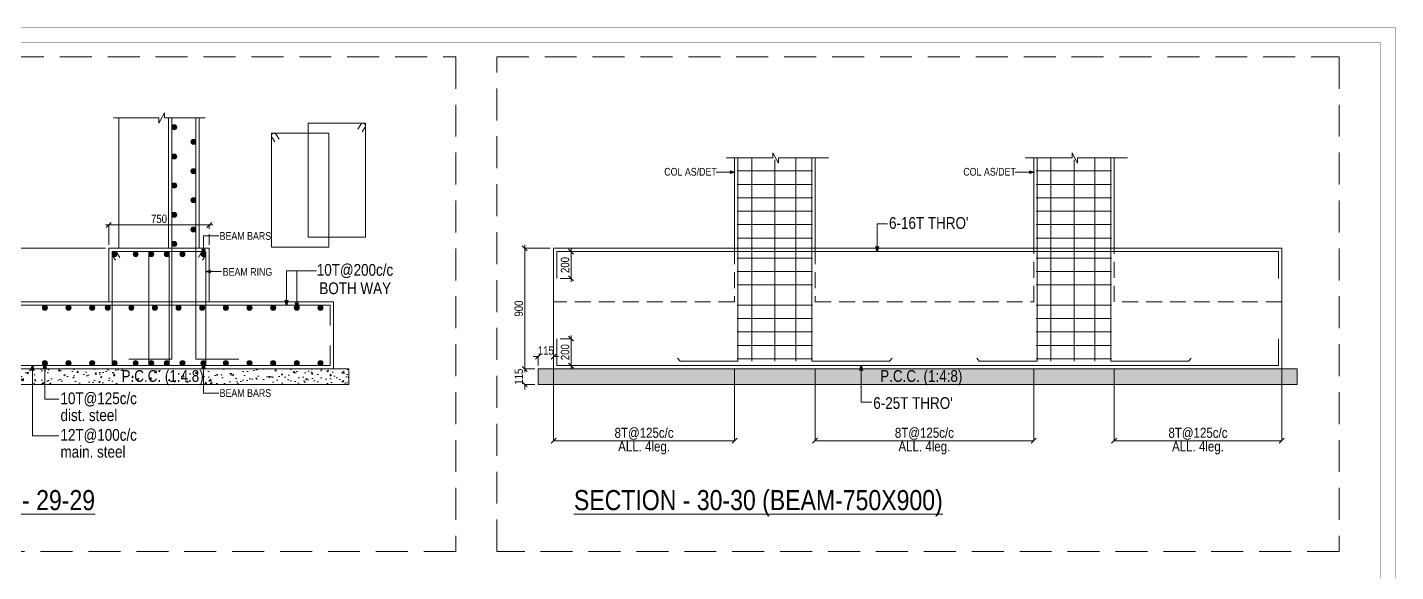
# Model space of a CAD drawing. Header units: millimetres. Extents: x 1112055 to 3390982, y -148532 to 766891.
# Drawn here: x 2482722 to 2523531, y 368105 to 384336 of the extents above; entities that cross this region are included whole.
import ezdxf

# ---------------------------------------------------------------- set-up
doc = ezdxf.new("R2010")
doc.units = ezdxf.units.MM
doc.header["$PDMODE"] = 35
doc.header["$PDSIZE"] = -25
doc.linetypes.add('Hidden', pattern=[9.525, 6.35, -3.175])
for name, color, linetype, lineweight in [('B FOOTING', 49, 'Continuous', 20), ('B HATCH', 250, 'Continuous', 0), ('B P.C.C', 251, 'Continuous', 0), ('B STEEL', 34, 'Continuous', 15), ('B STEEL TEXT', 7, 'Continuous', 15), ('B TITLE BLOCK', 250, 'Continuous', 0), ('B-COL NO', 7, 'Continuous', 5), ('B-ST DIM', 250, 'Continuous', 18), ('P STEEL', 7, 'Continuous', 30)]:
    doc.layers.add(name, color=color, linetype=linetype, lineweight=lineweight)
doc.styles.add('ARIAL', font='arial.ttf')
doc.styles.add('Q1', font='g13f12d.shx', dxfattribs={"width": 0.8})
doc.styles.add('SWINC', font='swissc.ttf')
doc.styles.add('SWINS', font='swissc.ttf')
doc.dimstyles.new('BH-STD', dxfattribs={"dimscale": 0, "dimtxt": 230, "dimasz": 125, "dimexe": 0, "dimexo": 100, "dimgap": 50, "dimtad": 1, "dimdec": 0, "dimzin": 1, "dimdsep": 46, "dimtxsty": 'Q1', "dimblk": 'ARCHTICK', "dimcen": 1, "dimdle": 100, "dimclrd": 250, "dimclre": 250, "dimclrt": 256, "dimadec": 0, "dimazin": 0, "dimtfac": 1, "dimtdec": 0, "dimtix": 1, "dimtofl": 0, "dimtmove": 0, "dimatfit": 2, "dimfxl": 1, "dimtolj": 1, "dimtzin": 0, "dimlwd": 9, "dimlwe": 9, "dimarcsym": 0})
doc.dimstyles.new('BHOOMI', dxfattribs={"dimtxt": 230, "dimasz": 150, "dimexe": 10, "dimexo": 0, "dimgap": 25, "dimtad": 1, "dimdec": 0, "dimzin": 0, "dimdsep": 46, "dimtxsty": 'SWINC', "dimblk": 'OBLIQUE', "dimcen": 0.09, "dimclrd": 250, "dimclre": 250, "dimclrt": 256, "dimaunit": 1, "dimadec": 3, "dimazin": 0, "dimtfac": 1, "dimtdec": 0, "dimtofl": 0, "dimtmove": 1, "dimatfit": 3, "dimfxl": 100, "dimtolj": 1, "dimtzin": 0, "dimlwd": 9, "dimlwe": 5, "dimarcsym": 0})
doc.dimstyles.new('DIM 1', dxfattribs={"dimscale": 0, "dimtxt": 230, "dimasz": 150, "dimexe": 0.18, "dimexo": 0.0625, "dimgap": 0.5, "dimtad": 1, "dimdec": 0, "dimzin": 0, "dimdsep": 46, "dimtxsty": 'ARIAL', "dimblk": 'OBLIQUE', "dimcen": 6, "dimse1": 1, "dimse2": 1, "dimclrd": 256, "dimclrt": 256, "dimadec": 0, "dimazin": 2, "dimtfac": 0.75, "dimtdec": 0, "dimtix": 1, "dimtofl": 0, "dimtmove": 1, "dimatfit": 3, "dimldrblk": 'OPEN30', "dimfxl": 0.18, "dimfrac": 1, "dimtolj": 1, "dimtzin": 0, "dimlwd": -1, "dimarcsym": 0})

# ---------------------------------------------------------------- blocks, each defined once
blk = doc.blocks.new('_Oblique')
at = {"color": 0, "linetype": 'ByBlock', "lineweight": -2}
blk.add_line((-0.5, -0.5), (0.5, 0.5), dxfattribs=at)
blk = doc.blocks.new('*D1263')
at = {"layer": 'B-ST DIM', "color": 7, "lineweight": 9, "ltscale": 50, "transparency": 16777216}
for p, q in [((2480349, 376049), (2480349, 377849)), ((2485049, 377749), (2480349, 377749))]:
    blk.add_line(p, q, dxfattribs=at)
at = {"layer": 'B-ST DIM', "color": 7, "linetype": 'Hidden', "lineweight": 9, "ltscale": 50, "transparency": 16777216}
blk.add_line((2481349, 376149), (2480349, 376149), dxfattribs=at)
at = {"layer": 'Defpoints', "color": 0, "ltscale": 50, "transparency": 16777216}
for p in [(2480349, 377749), (2485149, 377749), (2481449, 376149)]:
    blk.add_point(p, dxfattribs=at)
at = {"layer": 'B-ST DIM', "color": 7, "lineweight": 9, "ltscale": 50, "transparency": 16777216, "xscale": 150, "yscale": 150, "zscale": 150}
for p, rotation in [((2480349, 377749), 90), ((2480349, 376149), 270)]:
    blk.add_blockref('_Oblique', p, dxfattribs=dict(at, rotation=rotation))
at = {"layer": 'B-ST DIM', "color": 7, "ltscale": 50, "transparency": 16777216, "insert": (2480171, 376949), "char_height": 250, "attachment_point": 5, "rotation": 90, "style": 'SWINC'}
blk.add_mtext('\\A1;400', dxfattribs=at)
blk = doc.blocks.new('*D1264')
at = {"layer": 'B-ST DIM', "color": 7, "lineweight": 9, "ltscale": 50, "transparency": 16777216}
for p, q in [((2488249, 378446), (2485049, 378446)), ((2485149, 377849), (2485149, 378446))]:
    blk.add_line(p, q, dxfattribs=at)
at = {"layer": 'B-ST DIM', "color": 7, "linetype": 'Hidden', "lineweight": 9, "ltscale": 50, "transparency": 16777216}
blk.add_line((2488149, 377849), (2488149, 378446), dxfattribs=at)
at = {"layer": 'Defpoints', "color": 0, "ltscale": 50, "transparency": 16777216}
for p in [(2485149, 378446), (2485149, 377749), (2488149, 377749)]:
    blk.add_point(p, dxfattribs=at)
at = {"layer": 'B-ST DIM', "color": 7, "lineweight": 9, "ltscale": 50, "transparency": 16777216, "xscale": 150, "yscale": 150, "zscale": 150, "rotation": 180}
blk.add_blockref('_Oblique', (2485149, 378446), dxfattribs=at)
at = {"layer": 'B-ST DIM', "color": 7, "lineweight": 9, "ltscale": 50, "transparency": 16777216, "xscale": 150, "yscale": 150, "zscale": 150}
blk.add_blockref('_Oblique', (2488149, 378446), dxfattribs=at)
at = {"layer": 'B-ST DIM', "color": 7, "ltscale": 50, "transparency": 16777216, "insert": (2486649, 378624), "char_height": 250, "attachment_point": 5, "style": 'SWINC'}
blk.add_mtext('\\A1;750', dxfattribs=at)
blk = doc.blocks.new('_Open30')
at = {"color": 0, "linetype": 'ByBlock', "lineweight": -2}
for p, q in [((-1, 0.27), (0, 0)), ((0, 0), (-1, -0.27)), ((0, 0), (-1, 0))]:
    blk.add_line(p, q, dxfattribs=at)
blk = doc.blocks.new('*D1266')
at = {"layer": 'B-ST DIM', "color": 7, "lineweight": 9, "ltscale": 50, "transparency": 16777216}
for p, q in [((2498616, 375049), (2498938, 375049)), ((2498938, 374149), (2498938, 375149))]:
    blk.add_line(p, q, dxfattribs=at)
at = {"layer": 'B-ST DIM', "color": 7, "linetype": 'Hidden', "lineweight": 9, "ltscale": 50, "transparency": 16777216}
blk.add_line((2498616, 374249), (2498938, 374249), dxfattribs=at)
at = {"layer": 'Defpoints', "color": 0, "ltscale": 50, "transparency": 16777216}
for p in [(2498516, 375049), (2498938, 375049), (2498516, 374249)]:
    blk.add_point(p, dxfattribs=at)
at = {"layer": 'B-ST DIM', "color": 7, "lineweight": 9, "ltscale": 50, "transparency": 16777216, "xscale": 150, "yscale": 150, "zscale": 150}
for p, rotation in [((2498938, 375049), 90), ((2498938, 374249), 270)]:
    blk.add_blockref('_Oblique', p, dxfattribs=dict(at, rotation=rotation))
at = {"layer": 'B-ST DIM', "color": 7, "ltscale": 50, "transparency": 16777216, "insert": (2498760, 374649), "char_height": 250, "attachment_point": 5, "rotation": 90, "style": 'SWINC'}
blk.add_mtext('\\A1;200', dxfattribs=at)
blk = doc.blocks.new('*D1267')
at = {"layer": 'B-ST DIM', "color": 7, "linetype": 'Hidden', "lineweight": 9, "ltscale": 50, "transparency": 16777216}
blk.add_line((2498616, 377649), (2498938, 377649), dxfattribs=at)
at = {"layer": 'B-ST DIM', "color": 7, "lineweight": 9, "ltscale": 50, "transparency": 16777216}
for p, q in [((2498938, 377749), (2498938, 376749)), ((2498616, 376849), (2498938, 376849))]:
    blk.add_line(p, q, dxfattribs=at)
at = {"layer": 'Defpoints', "color": 0, "ltscale": 50, "transparency": 16777216}
for p in [(2498516, 377649), (2498516, 376849), (2498938, 376849)]:
    blk.add_point(p, dxfattribs=at)
at = {"layer": 'B-ST DIM', "color": 7, "lineweight": 9, "ltscale": 50, "transparency": 16777216, "xscale": 150, "yscale": 150, "zscale": 150}
for p, rotation in [((2498938, 377649), 90), ((2498938, 376849), 270)]:
    blk.add_blockref('_Oblique', p, dxfattribs=dict(at, rotation=rotation))
at = {"layer": 'B-ST DIM', "color": 7, "ltscale": 50, "transparency": 16777216, "insert": (2498760, 377249), "char_height": 250, "attachment_point": 5, "rotation": 90, "style": 'SWINC'}
blk.add_mtext('\\A1;200', dxfattribs=at)
blk = doc.blocks.new('*D1268')
at = {"layer": 'B-ST DIM', "color": 7, "lineweight": 9, "ltscale": 50, "transparency": 16777216}
for p, q in [((2497558, 374049), (2497558, 377849)), ((2498316, 377749), (2497558, 377749))]:
    blk.add_line(p, q, dxfattribs=at)
at = {"layer": 'B-ST DIM', "color": 7, "linetype": 'Hidden', "lineweight": 9, "ltscale": 50, "transparency": 16777216}
blk.add_line((2497856, 374149), (2497558, 374149), dxfattribs=at)
at = {"layer": 'Defpoints', "color": 0, "ltscale": 50, "transparency": 16777216}
for p in [(2497558, 377749), (2498416, 377749), (2497956, 374149)]:
    blk.add_point(p, dxfattribs=at)
at = {"layer": 'B-ST DIM', "color": 7, "lineweight": 9, "ltscale": 50, "transparency": 16777216, "xscale": 150, "yscale": 150, "zscale": 150}
for p, rotation in [((2497558, 377749), 90), ((2497558, 374149), 270)]:
    blk.add_blockref('_Oblique', p, dxfattribs=dict(at, rotation=rotation))
at = {"layer": 'B-ST DIM', "color": 7, "ltscale": 50, "transparency": 16777216, "insert": (2497380, 375949), "char_height": 250, "attachment_point": 5, "rotation": 90, "style": 'SWINC'}
blk.add_mtext('\\A1;900', dxfattribs=at)
blk = doc.blocks.new('*D1269')
at = {"layer": 'B-ST DIM', "color": 7, "lineweight": 9, "ltscale": 50, "transparency": 16777216}
for p, q in [((2497558, 374149), (2497558, 374299)), ((2497856, 373689), (2497558, 373689)), ((2497558, 373689), (2497558, 373539))]:
    blk.add_line(p, q, dxfattribs=at)
at = {"layer": 'B-ST DIM', "color": 7, "linetype": 'Hidden', "lineweight": 9, "ltscale": 50, "transparency": 16777216}
blk.add_line((2497856, 374149), (2497558, 374149), dxfattribs=at)
at = {"layer": 'Defpoints', "color": 0, "ltscale": 50, "transparency": 16777216}
for p in [(2497956, 374149), (2497558, 373689), (2497956, 373689)]:
    blk.add_point(p, dxfattribs=at)
at = {"layer": 'B-ST DIM', "color": 7, "lineweight": 9, "ltscale": 50, "transparency": 16777216, "xscale": 150, "yscale": 150, "zscale": 150}
for p, rotation in [((2497558, 374149), 270), ((2497558, 373689), 90)]:
    blk.add_blockref('_Oblique', p, dxfattribs=dict(at, rotation=rotation))
at = {"layer": 'B-ST DIM', "color": 7, "ltscale": 50, "transparency": 16777216, "insert": (2497380, 373919), "char_height": 250, "attachment_point": 5, "rotation": 90, "style": 'SWINC'}
blk.add_mtext('\\A1;115', dxfattribs=at)
blk = doc.blocks.new('*D1270')
at = {"layer": 'B-ST DIM', "color": 7, "lineweight": 9, "ltscale": 50, "transparency": 16777216}
for p, q in [((2497956, 374519), (2497806, 374519)), ((2498416, 374249), (2498416, 374519)), ((2498416, 374519), (2498566, 374519))]:
    blk.add_line(p, q, dxfattribs=at)
at = {"layer": 'B-ST DIM', "color": 7, "linetype": 'Hidden', "lineweight": 9, "ltscale": 50, "transparency": 16777216}
blk.add_line((2497956, 374249), (2497956, 374519), dxfattribs=at)
at = {"layer": 'Defpoints', "color": 0, "ltscale": 50, "transparency": 16777216}
for p in [(2498416, 374519), (2497956, 374149), (2498416, 374149)]:
    blk.add_point(p, dxfattribs=at)
at = {"layer": 'B-ST DIM', "color": 7, "lineweight": 9, "ltscale": 50, "transparency": 16777216, "xscale": 150, "yscale": 150, "zscale": 150}
blk.add_blockref('_Oblique', (2497956, 374519), dxfattribs=at)
at = {"layer": 'B-ST DIM', "color": 7, "lineweight": 9, "ltscale": 50, "transparency": 16777216, "xscale": 150, "yscale": 150, "zscale": 150, "rotation": 180}
blk.add_blockref('_Oblique', (2498416, 374519), dxfattribs=at)
at = {"layer": 'B-ST DIM', "color": 7, "ltscale": 50, "transparency": 16777216, "insert": (2498186, 374697), "char_height": 250, "attachment_point": 5, "style": 'SWINC'}
blk.add_mtext('\\A1;115', dxfattribs=at)
blk = doc.blocks.new('*D2331')
at = {"layer": 'B-ST DIM', "color": 250, "lineweight": 5, "ltscale": 50, "transparency": 16777216}
for p, q in [((2498416, 374149), (2498416, 371999)), ((2503816, 374149), (2503816, 371999))]:
    blk.add_line(p, q, dxfattribs=at)
at = {"layer": 'B-ST DIM', "color": 250, "lineweight": 9, "ltscale": 50, "transparency": 16777216}
blk.add_line((2498416, 372009), (2503816, 372009), dxfattribs=at)
at = {"layer": 'Defpoints', "color": 0, "ltscale": 50, "transparency": 16777216}
for p in [(2498416, 374149), (2503816, 374149), (2503816, 372009)]:
    blk.add_point(p, dxfattribs=at)
at = {"layer": 'B-ST DIM', "color": 250, "lineweight": 9, "ltscale": 50, "transparency": 16777216, "xscale": 150, "yscale": 150, "zscale": 150, "rotation": 180}
blk.add_blockref('_Oblique', (2498416, 372009), dxfattribs=at)
at = {"layer": 'B-ST DIM', "color": 250, "lineweight": 9, "ltscale": 50, "transparency": 16777216, "xscale": 150, "yscale": 150, "zscale": 150}
blk.add_blockref('_Oblique', (2503816, 372009), dxfattribs=at)
at = {"layer": 'B-ST DIM', "color": 7, "ltscale": 50, "transparency": 16777216, "char_height": 300, "attachment_point": 5, "style": 'SWINC'}
for s, insert in [('\\A1;8T@125c/c', (2501116, 372216)), ('\\A1;ALL. 4leg.', (2501116, 371795))]:
    blk.add_mtext(s, dxfattribs=dict(at, insert=insert))
blk = doc.blocks.new('*D2332')
at = {"layer": 'B-ST DIM', "color": 250, "lineweight": 5, "ltscale": 50, "transparency": 16777216}
for p, q in [((2506216, 374149), (2506216, 371999)), ((2512736, 374149), (2512736, 371999))]:
    blk.add_line(p, q, dxfattribs=at)
at = {"layer": 'B-ST DIM', "color": 250, "lineweight": 9, "ltscale": 50, "transparency": 16777216}
blk.add_line((2512736, 372009), (2506216, 372009), dxfattribs=at)
at = {"layer": 'Defpoints', "color": 0, "ltscale": 50, "transparency": 16777216}
for p in [(2506216, 374149), (2512736, 374149), (2506216, 372009)]:
    blk.add_point(p, dxfattribs=at)
at = {"layer": 'B-ST DIM', "color": 250, "lineweight": 9, "ltscale": 50, "transparency": 16777216, "xscale": 150, "yscale": 150, "zscale": 150, "rotation": 180}
blk.add_blockref('_Oblique', (2506216, 372009), dxfattribs=at)
at = {"layer": 'B-ST DIM', "color": 250, "lineweight": 9, "ltscale": 50, "transparency": 16777216, "xscale": 150, "yscale": 150, "zscale": 150}
blk.add_blockref('_Oblique', (2512736, 372009), dxfattribs=at)
at = {"layer": 'B-ST DIM', "color": 7, "ltscale": 50, "transparency": 16777216, "char_height": 300, "attachment_point": 5, "style": 'SWINC'}
for s, insert in [('\\A1;8T@125c/c', (2509476, 372216)), ('\\A1;ALL. 4leg.', (2509476, 371795))]:
    blk.add_mtext(s, dxfattribs=dict(at, insert=insert))
blk = doc.blocks.new('*D2333')
at = {"layer": 'B-ST DIM', "color": 250, "lineweight": 5, "ltscale": 50, "transparency": 16777216}
for p, q in [((2515136, 374149), (2515136, 371999)), ((2520136, 374149), (2520136, 371999))]:
    blk.add_line(p, q, dxfattribs=at)
at = {"layer": 'B-ST DIM', "color": 250, "lineweight": 9, "ltscale": 50, "transparency": 16777216}
blk.add_line((2515136, 372009), (2520136, 372009), dxfattribs=at)
at = {"layer": 'Defpoints', "color": 0, "ltscale": 50, "transparency": 16777216}
for p in [(2515136, 374149), (2520136, 374149), (2520136, 372009)]:
    blk.add_point(p, dxfattribs=at)
at = {"layer": 'B-ST DIM', "color": 250, "lineweight": 9, "ltscale": 50, "transparency": 16777216, "xscale": 150, "yscale": 150, "zscale": 150, "rotation": 180}
blk.add_blockref('_Oblique', (2515136, 372009), dxfattribs=at)
at = {"layer": 'B-ST DIM', "color": 250, "lineweight": 9, "ltscale": 50, "transparency": 16777216, "xscale": 150, "yscale": 150, "zscale": 150}
blk.add_blockref('_Oblique', (2520136, 372009), dxfattribs=at)
at = {"layer": 'B-ST DIM', "color": 7, "ltscale": 50, "transparency": 16777216, "char_height": 300, "attachment_point": 5, "style": 'SWINC'}
for s, insert in [('\\A1;8T@125c/c', (2517636, 372216)), ('\\A1;ALL. 4leg.', (2517636, 371795))]:
    blk.add_mtext(s, dxfattribs=dict(at, insert=insert))

msp = doc.modelspace()

# ---------------------------------------------------------------- hatches: boundary and pattern name
at = {"layer": 'B HATCH', "lineweight": 0}
h = msp.add_hatch(dxfattribs=at)
h.set_pattern_fill('AR-CONC', color=250, scale=3, style=0)
h.set_pattern_definition([(50, (911518, -145897.6), (546.55401, -47.81726), [57.15, -628.65]), (355, (911518, -145897.6), (-105.73026, 573.17054), [45.72, -502.92175]), (100.451445, (911563.56, -145901.6), (440.82374, 525.35326), [48.57003, -534.27073]), (46.1842, (911518, -145745.2), (813.23712, -126.12698), [85.725, -942.975]), (96.63556, (911585.8, -145755.7), (712.2124, 742.27837), [72.85507, -801.40682]), (351.18415, (911518, -145745.2), (712.2124, 742.27837), [68.5799, -754.3792]), (21, (911594.2, -145783.3), (454.84317, -306.7956), [57.15, -628.65]), (326, (911594.2, -145783.3), (185.40609, 552.5639), [45.72, -502.92]), (71.451445, (911632.1, -145808.9), (640.24926, 245.7683), [48.57003, -534.26981]), (37.5, (911518.01, -145897.62), (9.26581, 253.665117), [0, -496.824, 0, -510.54, 0, -504.825]), (7.5, (911518.01, -145897.62), (200.458988, 300.541724), [0, -291.084, 0, -485.394, 0, -192.405]), (327.5, (911348.09, -145897.62), (406.771786, -17.186232), [0, -190.5, 0, -594.36, 0, -788.67]), (317.5, (911271.9, -145897.6), (444.387544, 76.27947), [0, -247.65, 0, -394.716, 0, -560.07])])
h.paths.add_polyline_path([(2480989, 374148.7), (2480989, 373688.7), (2492309, 373688.7), (2492309, 374148.7)])
h = msp.add_hatch(dxfattribs=at)
h.set_pattern_fill('AR-CONC', color=250, scale=3, style=0)
h.set_pattern_definition([(50, (934144.95, -145897.6), (546.55401, -47.81726), [57.15, -628.65]), (355, (934144.95, -145897.6), (-105.73026, 573.17054), [45.72, -502.92175]), (100.451445, (934190.5, -145901.6), (440.82374, 525.35326), [48.57003, -534.27073]), (46.1842, (934144.95, -145745.2), (813.23712, -126.12698), [85.725, -942.975]), (96.63556, (934212.7, -145755.7), (712.2124, 742.27837), [72.85507, -801.40682]), (351.18415, (934144.95, -145745.2), (712.2124, 742.27837), [68.5799, -754.3792]), (21, (934221.15, -145783.3), (454.84317, -306.7956), [57.15, -628.65]), (326, (934221.15, -145783.3), (185.40609, 552.5639), [45.72, -502.92]), (71.451445, (934259.06, -145808.9), (640.24926, 245.7683), [48.57003, -534.26981]), (37.5, (934144.95, -145897.62), (9.26581, 253.665117), [0, -496.824, 0, -510.54, 0, -504.825]), (7.5, (934144.95, -145897.62), (200.458988, 300.541724), [0, -291.084, 0, -485.394, 0, -192.405]), (327.5, (933975.03, -145897.62), (406.771786, -17.186232), [0, -190.5, 0, -594.36, 0, -788.67]), (317.5, (933898.83, -145897.6), (444.387544, 76.27947), [0, -247.65, 0, -394.716, 0, -560.07])])
h.paths.add_polyline_path([(2497955.9, 374148.7), (2497955.9, 373688.7), (2520595.9, 373688.7), (2520595.9, 374148.7)])
at = {"layer": 'B STEEL'}
h = msp.add_hatch(color=256, dxfattribs=at)
h.dxf.hatch_style = 1
edge = h.paths.add_edge_path()
edge.add_arc((2487103.9, 381356.1), 75, 0, 360)
h = msp.add_hatch(color=256, dxfattribs=at)
h.dxf.hatch_style = 1
edge = h.paths.add_edge_path()
edge.add_arc((2487673.9, 380921.1), 75, 0, 360)
h = msp.add_hatch(color=256, dxfattribs=at)
h.dxf.hatch_style = 1
edge = h.paths.add_edge_path()
edge.add_arc((2487103.9, 380486.1), 75, 0, 360)
h = msp.add_hatch(color=256, dxfattribs=at)
h.dxf.hatch_style = 1
edge = h.paths.add_edge_path()
edge.add_arc((2487673.9, 380051.1), 75, 0, 360)
h = msp.add_hatch(color=256, dxfattribs=at)
h.dxf.hatch_style = 1
edge = h.paths.add_edge_path()
edge.add_arc((2487103.9, 379616.1), 75, 0, 360)
h = msp.add_hatch(color=256, dxfattribs=at)
h.dxf.hatch_style = 1
edge = h.paths.add_edge_path()
edge.add_arc((2487673.9, 379181.1), 75, 0, 360)
h = msp.add_hatch(color=256, dxfattribs=at)
h.dxf.hatch_style = 1
edge = h.paths.add_edge_path()
edge.add_arc((2487103.9, 378746.1), 75, 0, 360)
h = msp.add_hatch(color=256, dxfattribs=at)
h.dxf.hatch_style = 1
edge = h.paths.add_edge_path()
edge.add_arc((2487673.9, 378311.1), 75, 0, 360)
h = msp.add_hatch(color=256, dxfattribs=at)
h.dxf.hatch_style = 1
edge = h.paths.add_edge_path()
edge.add_arc((2487103.9, 377876.1), 75, 0, 360)
h = msp.add_hatch(color=256, dxfattribs=at)
h.dxf.hatch_style = 1
edge = h.paths.add_edge_path()
edge.add_arc((2485324, 377573.7), 75, 0, 360)
h = msp.add_hatch(color=256, dxfattribs=at)
h.dxf.hatch_style = 1
edge = h.paths.add_edge_path()
edge.add_arc((2485952.5, 377573.7), 75, 0, 360)
h = msp.add_hatch(color=256, dxfattribs=at)
h.dxf.hatch_style = 1
edge = h.paths.add_edge_path()
edge.add_arc((2486416.8, 377573.7), 75, 0, 360)
h = msp.add_hatch(color=256, dxfattribs=at)
h.dxf.hatch_style = 1
edge = h.paths.add_edge_path()
edge.add_arc((2486881.1, 377573.7), 75, 0, 360)
h = msp.add_hatch(color=256, dxfattribs=at)
h.dxf.hatch_style = 1
edge = h.paths.add_edge_path()
edge.add_arc((2487345.4, 377573.7), 75, 0, 360)
h = msp.add_hatch(color=256, dxfattribs=at)
h.dxf.hatch_style = 1
edge = h.paths.add_edge_path()
edge.add_arc((2487974, 377573.7), 75, 0, 360)
h = msp.add_hatch(color=256, dxfattribs=at)
h.dxf.hatch_style = 1
edge = h.paths.add_edge_path()
edge.add_arc((2483244.4, 375973.7), 75, 0, 360)
h = msp.add_hatch(color=256, dxfattribs=at)
h.dxf.hatch_style = 1
edge = h.paths.add_edge_path()
edge.add_arc((2483949.5, 375973.7), 75, 0, 360)
h = msp.add_hatch(color=256, dxfattribs=at)
h.dxf.hatch_style = 1
edge = h.paths.add_edge_path()
edge.add_arc((2484654.6, 375973.7), 75, 0, 360)
h = msp.add_hatch(color=256, dxfattribs=at)
h.dxf.hatch_style = 1
edge = h.paths.add_edge_path()
edge.add_arc((2485117.9, 375973.7), 75, 0, 360)
h = msp.add_hatch(color=256, dxfattribs=at)
h.dxf.hatch_style = 1
edge = h.paths.add_edge_path()
edge.add_arc((2485823, 375973.7), 75, 0, 360)
h = msp.add_hatch(color=256, dxfattribs=at)
h.dxf.hatch_style = 1
edge = h.paths.add_edge_path()
edge.add_arc((2486528.1, 375973.7), 75, 0, 360)
h = msp.add_hatch(color=256, dxfattribs=at)
h.dxf.hatch_style = 1
edge = h.paths.add_edge_path()
edge.add_arc((2487233.2, 375973.7), 75, 0, 360)
h = msp.add_hatch(color=256, dxfattribs=at)
h.dxf.hatch_style = 1
edge = h.paths.add_edge_path()
edge.add_arc((2487938.3, 375973.7), 75, 0, 360)
h = msp.add_hatch(color=256, dxfattribs=at)
h.dxf.hatch_style = 1
edge = h.paths.add_edge_path()
edge.add_arc((2488643.4, 375973.7), 75, 0, 360)
h = msp.add_hatch(color=256, dxfattribs=at)
h.dxf.hatch_style = 1
edge = h.paths.add_edge_path()
edge.add_arc((2489348.5, 375973.7), 75, 0, 360)
h = msp.add_hatch(color=256, dxfattribs=at)
h.dxf.hatch_style = 1
edge = h.paths.add_edge_path()
edge.add_arc((2490053.6, 375973.7), 75, 0, 360)
h = msp.add_hatch(color=256, dxfattribs=at)
h.dxf.hatch_style = 1
edge = h.paths.add_edge_path()
edge.add_arc((2490758.7, 375973.7), 75, 0, 360)
h = msp.add_hatch(color=256, dxfattribs=at)
h.dxf.hatch_style = 1
edge = h.paths.add_edge_path()
edge.add_arc((2491463.8, 375973.7), 75, 0, 360)
h = msp.add_hatch(color=256, dxfattribs=at)
h.dxf.hatch_style = 1
edge = h.paths.add_edge_path()
edge.add_arc((2483244.4, 374323.7), 75, 0, 360)
h = msp.add_hatch(color=256, dxfattribs=at)
h.dxf.hatch_style = 1
edge = h.paths.add_edge_path()
edge.add_arc((2483949.5, 374323.7), 75, 0, 360)
h = msp.add_hatch(color=256, dxfattribs=at)
h.dxf.hatch_style = 1
edge = h.paths.add_edge_path()
edge.add_arc((2484654.6, 374323.7), 75, 0, 360)
h = msp.add_hatch(color=256, dxfattribs=at)
h.dxf.hatch_style = 1
edge = h.paths.add_edge_path()
edge.add_arc((2485324, 374323.7), 75, 0, 360)
h = msp.add_hatch(color=256, dxfattribs=at)
h.dxf.hatch_style = 1
edge = h.paths.add_edge_path()
edge.add_arc((2485952.5, 374323.7), 75, 0, 360)
h = msp.add_hatch(color=256, dxfattribs=at)
h.dxf.hatch_style = 1
edge = h.paths.add_edge_path()
edge.add_arc((2486416.8, 374323.7), 75, 0, 360)
h = msp.add_hatch(color=256, dxfattribs=at)
h.dxf.hatch_style = 1
edge = h.paths.add_edge_path()
edge.add_arc((2486881.1, 374323.7), 75, 0, 360)
h = msp.add_hatch(color=256, dxfattribs=at)
h.dxf.hatch_style = 1
edge = h.paths.add_edge_path()
edge.add_arc((2487345.4, 374323.7), 75, 0, 360)
h = msp.add_hatch(color=256, dxfattribs=at)
h.dxf.hatch_style = 1
edge = h.paths.add_edge_path()
edge.add_arc((2487974, 374323.7), 75, 0, 360)
h = msp.add_hatch(color=256, dxfattribs=at)
h.dxf.hatch_style = 1
edge = h.paths.add_edge_path()
edge.add_arc((2488643.4, 374323.7), 75, 0, 360)
h = msp.add_hatch(color=256, dxfattribs=at)
h.dxf.hatch_style = 1
edge = h.paths.add_edge_path()
edge.add_arc((2489348.5, 374323.7), 75, 0, 360)
h = msp.add_hatch(color=256, dxfattribs=at)
h.dxf.hatch_style = 1
edge = h.paths.add_edge_path()
edge.add_arc((2490053.6, 374323.7), 75, 0, 360)
h = msp.add_hatch(color=256, dxfattribs=at)
h.dxf.hatch_style = 1
edge = h.paths.add_edge_path()
edge.add_arc((2490758.7, 374323.7), 75, 0, 360)
h = msp.add_hatch(color=256, dxfattribs=at)
h.dxf.hatch_style = 1
edge = h.paths.add_edge_path()
edge.add_arc((2491463.8, 374323.7), 75, 0, 360)

# ---------------------------------------------------------------- linework, layer by layer
at = {"layer": 'B FOOTING', "color": 1, "lineweight": 13, "ltscale": 10}
for p, q in [((2485449, 377748.7), (2485449, 381640.7)), ((2486928.9, 377748.7), (2486928.9, 381640.7)), ((2487848.9, 377748.7), (2487848.9, 381640.7)), ((2503815.9, 377748.7), (2503815.9, 380440.7)), ((2506215.9, 377748.7), (2506215.9, 380440.7)), ((2512735.9, 377748.7), (2512735.9, 380440.7)), ((2515135.9, 377748.7), (2515135.9, 380440.7))]:
    msp.add_line(p, q, dxfattribs=at)
at = {"layer": 'B FOOTING'}
for p, q in [((2485149, 376148.7), (2485149, 377748.7)), ((2485149, 377748.7), (2488149, 377748.7)), ((2488149, 376148.7), (2488149, 377748.7)), ((2498415.9, 374148.7), (2498415.9, 377748.7)), ((2498415.9, 377748.7), (2520135.9, 377748.7)), ((2520135.9, 374148.7), (2520135.9, 377748.7)), ((2491849, 376148.7), (2481449, 376148.7)), ((2491849, 374148.7), (2491849, 376148.7))]:
    msp.add_line(p, q, dxfattribs=at)
at = {"layer": 'B FOOTING', "color": 1, "lineweight": 13, "ltscale": 10}
for points in [[(2485291.5, 381640.7), (2486642.6, 381640.7), (2486642.6, 381482.2), (2486807.8, 381791.6), (2486807.8, 381640.7), (2488026.2, 381640.7)], [(2506613.3, 380440.7), (2505125.6, 380440.7), (2505125.6, 380282.2), (2504960.3, 380591.6), (2504960.3, 380440.7), (2503566.3, 380440.7)], [(2515533.3, 380440.7), (2514045.6, 380440.7), (2514045.6, 380282.2), (2513880.3, 380591.6), (2513880.3, 380440.7), (2512486.3, 380440.7)]]:
    msp.add_lwpolyline(points, dxfattribs=at)
at = {"layer": 'B FOOTING'}
for points in [[(2480989, 374148.7), (2492309, 374148.7), (2492309, 373688.7), (2480989, 373688.7)], [(2497955.9, 374148.7), (2520595.9, 374148.7), (2520595.9, 373688.7), (2497955.9, 373688.7)]]:
    msp.add_lwpolyline(points, close=True, dxfattribs=at)
at = {"layer": 'B P.C.C', "color": 250, "linetype": 'Hidden', "lineweight": 0, "ltscale": 150}
for points in [[(2477976.3, 383458.8), (2495499.2, 383458.8), (2495499.2, 368703.8), (2477976.3, 368703.8)], [(2496723, 383458.8), (2521843.5, 383458.8), (2521843.5, 368703.8), (2496723, 368703.8)]]:
    msp.add_lwpolyline(points, close=True, dxfattribs=at)
at = {"layer": 'B P.C.C', "color": 250, "linetype": 'Hidden', "lineweight": 0, "ltscale": 75}
for points in [[(2503815.9, 377748.7), (2503815.9, 376148.7), (2498415.9, 376148.7)], [(2506215.9, 377748.7), (2506215.9, 376148.7), (2512735.9, 376148.7), (2512735.9, 377748.7)], [(2520135.9, 376148.7), (2515140.8, 376148.7), (2515140.8, 377748.7)]]:
    msp.add_lwpolyline(points, dxfattribs=at)
at = {"layer": 'B STEEL'}
for points in [[(2485748.9, 374441.1), (2487028.9, 374441.1), (2487028.9, 381640.7)], [(2487748.9, 381640.7), (2487748.9, 374441.1), (2489028.9, 374441.1)], [(2520035.9, 376848.7), (2520035.9, 377648.7), (2498515.9, 377648.7), (2498515.9, 376848.7)], [(2481549, 375448.7), (2481549, 376048.7), (2491749, 376048.7), (2491749, 375448.7)], [(2520035.9, 375048.7), (2520035.9, 374248.7), (2498515.9, 374248.7), (2498515.9, 375048.7)], [(2481549, 374848.7), (2481549, 374248.7), (2491749, 374248.7), (2491749, 374848.7)]]:
    msp.add_lwpolyline(points, dxfattribs=at)
for points in [[(2490003.5, 381178.7), (2491710.6, 381178.7), (2491710.6, 377778.7), (2490003.5, 377778.7)], [(2492803.5, 381478.7), (2491096.3, 381478.7), (2491096.3, 378078.7), (2492803.5, 378078.7)], [(2485249, 377648.7), (2486956.1, 377648.7), (2486956.1, 374248.7), (2485249, 374248.7)], [(2488049, 377648.7), (2486341.8, 377648.7), (2486341.8, 374248.7), (2488049, 374248.7)]]:
    msp.add_lwpolyline(points, close=True, dxfattribs=at)
at = {"layer": 'B STEEL', "color": 34, "lineweight": 9, "ltscale": 0.5}
for points in [[(2490102.2, 380922.1), (2490014.6, 381064.4, -1), (2490142.3, 381143), (2490229.9, 381000.7)], [(2492704.7, 381222.1), (2492792.3, 381364.4, 1), (2492664.6, 381443), (2492577, 381300.7)], [(2485347.7, 377392.1), (2485260.1, 377534.4, -1), (2485387.8, 377613), (2485475.4, 377470.7)], [(2487950.2, 377392.1), (2488037.8, 377534.4, 1), (2487910.1, 377613), (2487822.5, 377470.7)]]:
    msp.add_lwpolyline(points, format="xyb", dxfattribs=at)
at = {"layer": 'B STEEL'}
for centre in [(2487103.9, 381356.1), (2487673.9, 380921.1), (2487103.9, 380486.1), (2487673.9, 380051.1), (2487103.9, 379616.1), (2487673.9, 379181.1), (2487103.9, 378746.1), (2487673.9, 378311.1), (2487103.9, 377876.1), (2485324, 377573.7), (2485952.5, 377573.7), (2486416.8, 377573.7), (2486881.1, 377573.7), (2487345.4, 377573.7), (2487974, 377573.7), (2483244.4, 375973.7), (2483949.5, 375973.7), (2484654.6, 375973.7), (2485117.9, 375973.7), (2485823, 375973.7), (2486528.1, 375973.7), (2487233.2, 375973.7), (2487938.3, 375973.7), (2488643.4, 375973.7), (2489348.5, 375973.7), (2490053.6, 375973.7), (2490758.7, 375973.7), (2491463.8, 375973.7), (2483244.4, 374323.7), (2483949.5, 374323.7), (2484654.6, 374323.7), (2485324, 374323.7), (2485952.5, 374323.7), (2486416.8, 374323.7), (2486881.1, 374323.7), (2487345.4, 374323.7), (2487974, 374323.7), (2488643.4, 374323.7), (2489348.5, 374323.7), (2490053.6, 374323.7), (2490758.7, 374323.7), (2491463.8, 374323.7)]:
    msp.add_circle(centre, 75, dxfattribs=at)
at = {"layer": 'B TITLE BLOCK', "color": 1, "const_width": 10.1}
msp.add_lwpolyline([(2383811.2, 384330.6), (2383811.2, 291134.9), (2523525.9, 291134.9), (2523525.9, 384330.6)], close=True, dxfattribs=at)
at = {"layer": 'B TITLE BLOCK', "color": 250, "lineweight": 0, "const_width": 10.1}
msp.add_lwpolyline([(2384259.6, 383882.2), (2384259.6, 291583.3), (2523077.4, 291583.3), (2523077.4, 383882.2)], close=True, dxfattribs=at)
at = {"layer": 'P STEEL', "color": 250, "lineweight": 0}
for p, q in [((2504331.1, 380440.7), (2504331.1, 374385.4)), ((2505018.3, 380383.5), (2505018.3, 374385.4)), ((2505644.3, 380440.7), (2505644.3, 374385.4)), ((2513251.1, 380440.7), (2513251.1, 374385.4)), ((2513938.3, 380383.5), (2513938.3, 374385.4)), ((2514564.3, 380440.7), (2514564.3, 374385.4)), ((2503890.9, 380053.1), (2506140.9, 380053.1)), ((2512810.9, 380053.1), (2515060.9, 380053.1)), ((2503890.9, 379653.1), (2506140.9, 379653.1)), ((2512810.9, 379653.1), (2515060.9, 379653.1)), ((2503890.9, 379253.1), (2506140.9, 379253.1)), ((2512810.9, 379253.1), (2515060.9, 379253.1)), ((2503890.9, 378853.1), (2506140.9, 378853.1)), ((2512810.9, 378853.1), (2515060.9, 378853.1)), ((2503890.9, 378453.1), (2506140.9, 378453.1)), ((2512810.9, 378453.1), (2515060.9, 378453.1)), ((2503890.9, 378053.1), (2506140.9, 378053.1)), ((2512810.9, 378053.1), (2515060.9, 378053.1)), ((2503890.9, 377453.1), (2506140.9, 377453.1)), ((2512810.9, 377453.1), (2515060.9, 377453.1)), ((2503890.9, 377053.1), (2506140.9, 377053.1)), ((2512810.9, 377053.1), (2515060.9, 377053.1)), ((2503890.9, 376653.1), (2506140.9, 376653.1)), ((2512810.9, 376653.1), (2515060.9, 376653.1)), ((2503890.9, 376053.1), (2506140.9, 376053.1)), ((2512810.9, 376053.1), (2515060.9, 376053.1)), ((2503890.9, 375653.1), (2506140.9, 375653.1)), ((2512810.9, 375653.1), (2515060.9, 375653.1)), ((2503890.9, 375253.1), (2506140.9, 375253.1)), ((2512810.9, 375253.1), (2515060.9, 375253.1)), ((2503890.9, 374853.1), (2506140.9, 374853.1)), ((2512810.9, 374853.1), (2515060.9, 374853.1)), ((2503890.9, 374453.1), (2506140.9, 374453.1)), ((2512810.9, 374453.1), (2515060.9, 374453.1))]:
    msp.add_line(p, q, dxfattribs=at)
for points in [[(2503915.9, 380440.7), (2503915.9, 374385.4), (2502193.9, 374385.4), (2502115.9, 374467.2)], [(2506115.9, 380440.7), (2506115.9, 374385.4), (2508437.9, 374385.4), (2508515.9, 374467.2)], [(2512835.9, 380440.7), (2512835.9, 374385.4), (2511113.9, 374385.4), (2511035.9, 374467.2)], [(2515035.9, 380440.7), (2515035.9, 374385.4), (2517357.9, 374385.4), (2517435.9, 374467.2)]]:
    msp.add_lwpolyline(points, dxfattribs=at)

# ---------------------------------------------------------------- texts
at = {"layer": 'B STEEL TEXT', "lineweight": 5, "style": 'SWINS'}
for s, p in [('COL AS/DET', (2501717.2, 379914.4)), ('COL AS/DET', (2510637.2, 379914.4)), ('BEAM BARS', (2488456, 378000.2)), ('BEAM RING', (2488548.4, 376928.8)), ('BEAM BARS', (2488456, 373315.9))]:
    msp.add_text(s, height=230, dxfattribs=at).set_placement(p)
at = {"layer": 'B STEEL TEXT', "lineweight": 9, "style": 'SWINC'}
for s, p in [("6-16T THRO'", (2508421.8, 378326.7)), ('10T@200c/c', (2491354.8, 376928.6)), ('BOTH WAY', (2491430.9, 376380.7)), ('P.C.C. (1:4:8)', (2485531.2, 373764.1)), ('P.C.C. (1:4:8)', (2508158.2, 373764.1)), ('10T@125c/c', (2483709.8, 373098.5)), ("6-25T THRO'", (2507951.8, 372957.1)), ('dist. steel', (2483709.8, 372595)), ('12T@100c/c', (2483709.8, 372008.6)), ('main. steel', (2483709.8, 371505.1))]:
    msp.add_text(s, height=350, dxfattribs=at).set_placement(p)
at = {"layer": 'B-COL NO', "color": 3, "lineweight": 15, "style": 'SWINC'}
for s, p in [('%%USECTION - 29-29', (2479319.2, 369938)), ('%%USECTION - 30-30 (BEAM-750X900)', (2499023.8, 369938))]:
    msp.add_text(s, height=600, dxfattribs=at).set_placement(p)

# ---------------------------------------------------------------- dimensions: what is measured, and where the dimension line sits
at = {"layer": 'B-ST DIM', "ltscale": 50}
for base, p1, p2, picture, middle in [((2485149, 378445.6), (2488149, 377748.7), (2485149, 377748.7), '*D1264', (2486649, 378623.8)), ((2498415.9, 374519.1), (2497955.9, 374148.7), (2498415.9, 374148.7), '*D1270', (2498185.9, 374697.4))]:
    dim = msp.add_linear_dim(base=base, p1=p1, p2=p2, dimstyle='BH-STD', override={"dimscale": 1, "dimtxt": 250, "dimasz": 150, "dimlfac": 0.25, "dimtxsty": 'SWINC', "dimblk1": 'Oblique', "dimblk2": 'Oblique', "dimsah": 1, "dimclrd": 7, "dimclre": 7, "dimclrt": 7}, dxfattribs=at)
    dim.commit()
    dim.dimension.update_dxf_attribs({"geometry": picture, "text_midpoint": middle})
for base, p1, p2, angle, picture, middle in [((2480349.1, 377748.7), (2481449, 376148.7), (2485149, 377748.7), 90, '*D1263', (2480171, 376948.7)), ((2497558.3, 377748.7), (2497955.9, 374148.7), (2498415.9, 377748.7), 90, '*D1268', (2497379.9, 375948.7)), ((2498938.4, 376848.7), (2498515.9, 377648.7), (2498515.9, 376848.7), 270, '*D1267', (2498759.9, 377248.7)), ((2498938.4, 375048.7), (2498515.9, 374248.7), (2498515.9, 375048.7), 90, '*D1266', (2498759.9, 374648.7)), ((2497558.3, 373688.7), (2497955.9, 374148.7), (2497955.9, 373688.7), 90, '*D1269', (2497379.9, 373918.7))]:
    dim = msp.add_linear_dim(base=base, p1=p1, p2=p2, angle=angle, dimstyle='BH-STD', override={"dimscale": 1, "dimtxt": 250, "dimasz": 150, "dimlfac": 0.25, "dimtxsty": 'SWINC', "dimblk1": 'Oblique', "dimblk2": 'Oblique', "dimsah": 1, "dimclrd": 7, "dimclre": 7, "dimclrt": 7}, dxfattribs=at)
    dim.commit()
    dim.dimension.update_dxf_attribs({"geometry": picture, "text_midpoint": middle})
dim = msp.add_linear_dim(base=(2503815.9, 372008.5), p1=(2498415.9, 374148.7), p2=(2503815.9, 374148.7), text='8T@125c/c\\XALL. 4leg.', dimstyle='BHOOMI', override={"dimtxt": 300, "dimclrt": 7}, dxfattribs=at)
dim.commit()
dim.dimension.update_dxf_attribs({"geometry": '*D2331', "text_midpoint": (2501115.9, 372008.5)})
for base, p1, p2, angle, picture, middle in [((2506215.9, 372008.5), (2512735.9, 374148.7), (2506215.9, 374148.7), 180, '*D2332', (2509475.9, 372008.5)), ((2520135.9, 372008.5), (2515135.9, 374148.7), (2520135.9, 374148.7), 0, '*D2333', (2517635.9, 372008.5))]:
    dim = msp.add_linear_dim(base=base, p1=p1, p2=p2, angle=angle, text='8T@125c/c\\XALL. 4leg.', dimstyle='BHOOMI', override={"dimtxt": 300, "dimclrt": 7}, dxfattribs=at)
    dim.commit()
    dim.dimension.update_dxf_attribs({"geometry": picture, "text_midpoint": middle})

# ---------------------------------------------------------------- leaders
at = {"layer": 'B STEEL TEXT', "lineweight": 5}
for points in [[(2503826.6, 380019.4), (2503262.2, 380019.4)], [(2512746.6, 380019.4), (2512182.2, 380019.4)], [(2508063.5, 377648.7), (2508063.5, 378473.4), (2508374.5, 378473.4)], [(2487974, 377573.7), (2487974, 378120.9), (2488433.5, 378120.9)], [(2488049, 377052.3), (2488510.8, 377052.3)], [(2490451.1, 376048.7), (2490451.1, 377075.2), (2491347.5, 377075.2)], [(2490758.7, 375973.7), (2490758.7, 377075.2), (2491347.5, 377075.2)], [(2482870.5, 374248.7), (2482870.5, 372155.3), (2483662.5, 372155.3)], [(2483244.4, 374323.7), (2483244.4, 373245.2), (2483662.5, 373245.2)], [(2487974, 374323.7), (2487974, 373425.6), (2488433.5, 373425.6)], [(2507593.5, 374248.7), (2507593.5, 373160.4), (2507904.5, 373160.4)]]:
    msp.add_leader(points, dimstyle='DIM 1', override={"dimscale": 1, "dimtad": 0, "dimtxsty": 'SWINC', "dimfxlon": 1, "dimlwd": 5, "dimarcsym": 2}, dxfattribs=at)

doc.saveas('drawing.dxf')
